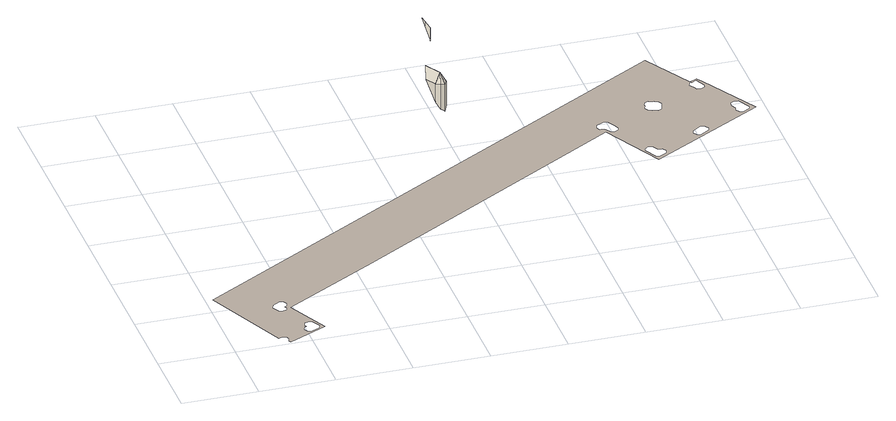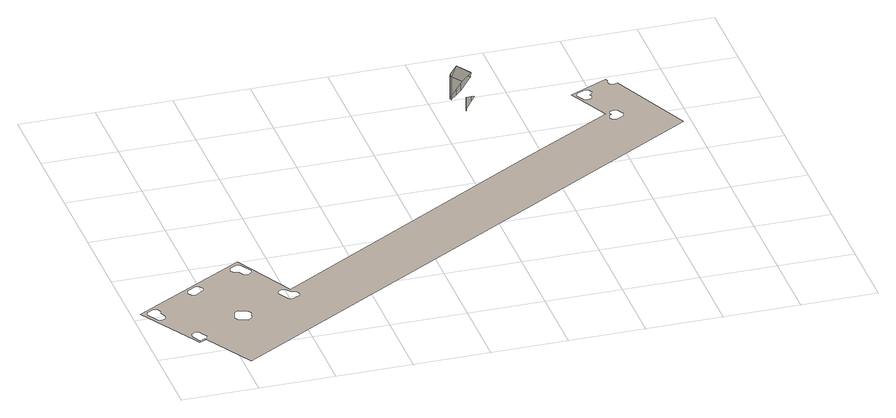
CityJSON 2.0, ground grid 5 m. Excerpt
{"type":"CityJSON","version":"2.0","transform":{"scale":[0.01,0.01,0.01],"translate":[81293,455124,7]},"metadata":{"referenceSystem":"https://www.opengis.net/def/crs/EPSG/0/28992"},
"CityObjects":{
"building1":{"type":"Building","attributes":{"Volume":104797.07,"Dakoppervlakte":8542.52,"Muuroppervlakte":13883.88,"Vloeroppervlakte":5073.26,"hoogte_Z_max_in_m_NAP":34.28,"GEB_DOEL":"kantoorfunctie - kantoorfunctie,woonfunctie","yearOfConstruction":1620,"measuredHeight":34.75},"children":["building1-1"],"geometry":[{"type":"MultiSurface","lod":"2","boundaries":[[[0,1,2,3,4,5,6,7,8,9,10,11,12,13,14,15,16],[17,18,19,20,21,22,23,24,25],[26,27,28,29,30,31,32,33],[34,35,36,37,38,39,40,41,42,43,44,45,46],[47,48,49,50,51,52,53,54,55,56,57,58],[59,60,61,62,63,64,65,66,67,68,69],[70,71,72,73,74,75,76,77,78,79,80],[81,82,83,84,85,86,87,88,89,90,91,92],[93,94,95,96,97,98,99,100,101,102,103,104,105,106]],[[107,108,109]],[[109,110,111,107]],[[109,108,112,113]],[[113,110,109]],[[114,115,110,113]],[[113,112,116,114]],[[110,117,118,111]],[[114,116,119,120,115]],[[115,120,121,122,123]],[[123,124,110,115]],[[123,122,125,124]],[[117,110,124]],[[117,126,118]],[[124,125,126,117]],[[127,128,129]],[[129,128,130,131]],[[132,131,130,133,134]]],"semantics":{"surfaces":[{"type":"OuterCeilingSurface"},{"type":"WallSurface"}],"values":[0,null,null,null,null,null,null,null,null,null,null,null,null,null,null,1,1,1]}}]},
"building1-1":{"type":"BuildingInstallation","parents":["building1"],"geometry":[{"type":"MultiSurface","lod":"2","boundaries":[[[110,117,118,111]],[[109,110,111,107]],[[117,110,124]],[[113,110,109]],[[123,124,110,115]],[[114,115,110,113]],[[124,125,126,117]],[[109,108,112,113]],[[123,122,125,124]],[[113,112,116,114]],[[117,126,118]],[[107,108,109]],[[115,120,121,122,123]],[[114,116,119,120,115]]],"semantics":{"surfaces":[{"type":"RoofSurface"},{"type":"WallSurface"}],"values":[0,0,0,0,0,0,1,1,1,1,1,1,1,1]}}]}
},
"vertices":[
[619,138,40],[363,20,40],[356,36,40],[365,60,40],[355,83,40],[331,93,40],[305,83,40],[49,647,40],[3447,2665,40],[3638,2333,40],[3687,2361,40],[3709,2323,40],[3940,1926,40],[3182,1489,40],[2964,1903,40],[1086,775,40],[482,423,40],[3646,2320,40],[3639,2332,40],[3622,2298,40],[3640,2269,40],[3655,2243,40],[3683,2236,40],[3706,2249,40],[3712,2277,40],[3679,2339,40],[3544,1797,40],[3486,1760,40],[3480,1734,40],[3494,1712,40],[3520,1706,40],[3578,1740,40],[3585,1765,40],[3570,1790,40],[458,497,40],[435,503,40],[389,477,40],[378,446,40],[401,400,40],[426,392,40],[450,402,40],[451,406,40],[456,424,40],[449,438,40],[465,448,40],[470,469,40],[471,474,40],[514,213,40],[505,186,40],[512,172,40],[498,166,40],[489,142,40],[500,119,40],[527,111,40],[580,133,40],[590,160,40],[563,215,40],[541,222,40],[537,223,40],[3202,1528,40],[3248,1553,40],[3253,1574,40],[3255,1580,40],[3241,1603,40],[3212,1606,40],[3190,1645,40],[3162,1654,40],[3138,1635,40],[3132,1614,40],[3177,1535,40],[3857,2025,40],[3840,2029,40],[3829,2032,40],[3807,2019,40],[3800,1990,40],[3818,1949,40],[3810,1925,40],[3826,1901,40],[3850,1894,40],[3895,1920,40],[3902,1945,40],[3010,2007,40],[2983,2015,40],[2935,1991,40],[2925,1966,40],[2936,1943,40],[2942,1941,40],[2967,1937,40],[2993,1899,40],[3021,1891,40],[3043,1903,40],[3051,1928,40],[3037,1954,40],[3316,2072,40],[3324,2076,40],[3351,2062,40],[3375,2074,40],[3393,2136,40],[3381,2159,40],[3355,2169,40],[3348,2166,40],[3321,2181,40],[3296,2168,40],[3288,2145,40],[3292,2137,40],[3278,2105,40],[3289,2083,40],[1619,1293,992],[1661,1223,863],[1661,1223,992],[1695,1243,1057],[1632,1349,1057],[1685,1205,819],[1685,1205,992],[1715,1207,992],[1716,1207,992],[1715,1207,797],[1729,1263,992],[1687,1333,992],[1715,1207,793],[1716,1207,793],[1717,1207,793],[1717,1207,797],[1717,1207,992],[1732,1232,992],[1732,1232,818],[1729,1263,863],[1737,1769,1142],[1749,1747,1129],[1749,1747,1097],[1770,1708,1105],[1770,1708,1022],[1770,1708,1009],[1773,1703,1102],[1773,1703,1009]
]}
